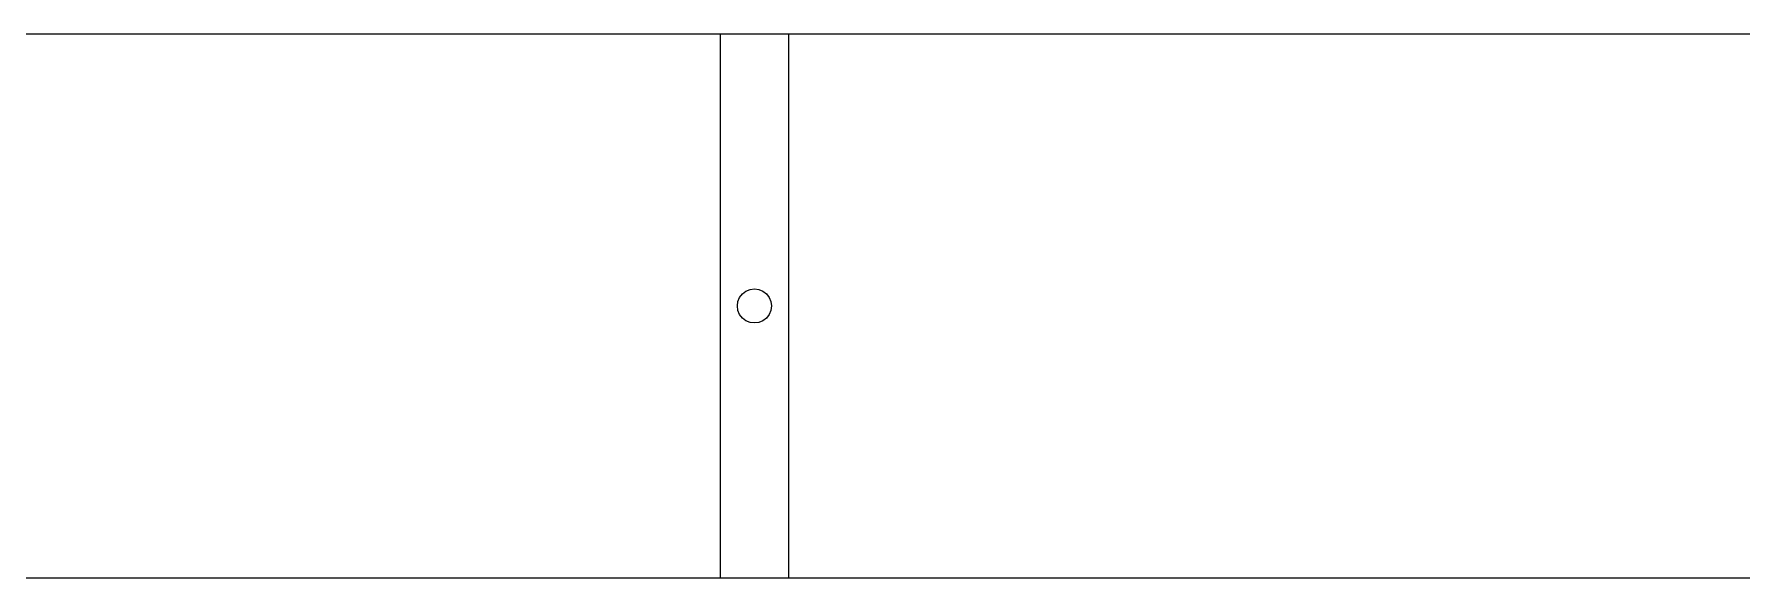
# Model space of a CAD drawing. Extents: x -100 to 100, y -46 to 46.
# Drawn here: x 16.66 to 29.21, y -33.01 to -29.01 of the extents above; entities that cross this region are included whole.
import ezdxf

# ---------------------------------------------------------------- set-up
doc = ezdxf.new("R2010")
doc.units = 0
doc.header["$MEASUREMENT"] = 0
doc.layers.get('0').update_dxf_attribs({"linetype": 'CONTINUOUS'})

msp = doc.modelspace()

# ---------------------------------------------------------------- linework, layer by layer
for p, q in [((21.705, -29.009), (13.705, -29.009)), ((21.705, -33.009), (21.705, -29.009)), ((22.205, -29.009), (21.705, -29.009)), ((22.205, -29.009), (22.205, -33.009)), ((30.205, -29.009), (22.205, -29.009)), ((21.83, -31.009), (21.834, -30.977)), ((21.834, -30.977), (21.847, -30.947)), ((21.847, -30.947), (21.867, -30.921)), ((21.867, -30.921), (21.892, -30.901)), ((21.892, -30.901), (21.923, -30.889)), ((21.923, -30.889), (21.955, -30.884)), ((21.955, -30.884), (21.987, -30.889)), ((21.987, -30.889), (22.017, -30.901)), ((22.017, -30.901), (22.043, -30.921)), ((22.043, -30.921), (22.063, -30.947)), ((22.063, -30.947), (22.076, -30.977)), ((22.076, -30.977), (22.08, -31.009)), ((21.834, -31.042), (21.83, -31.009)), ((21.847, -31.072), (21.834, -31.042)), ((21.867, -31.098), (21.847, -31.072)), ((21.892, -31.118), (21.867, -31.098)), ((22.043, -31.098), (22.017, -31.118)), ((22.063, -31.072), (22.043, -31.098)), ((22.076, -31.042), (22.063, -31.072)), ((22.08, -31.009), (22.076, -31.042)), ((21.923, -31.13), (21.892, -31.118)), ((21.955, -31.134), (21.923, -31.13)), ((21.987, -31.13), (21.955, -31.134)), ((22.017, -31.118), (21.987, -31.13)), ((13.705, -33.009), (21.705, -33.009)), ((21.705, -33.009), (22.205, -33.009)), ((22.205, -33.009), (30.205, -33.009))]:
    msp.add_line(p, q)

doc.saveas('drawing.dxf')
